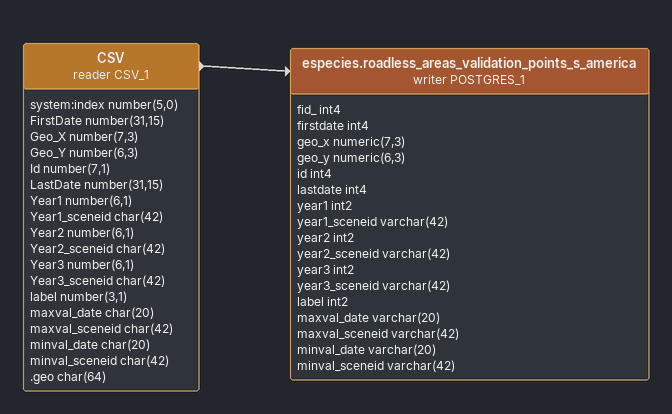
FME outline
CSV (reader CSV_1)
    attributes: system:index number(5,0), FirstDate number(31,15), Geo_X number(7,3), Geo_Y number(6,3), Id number(7,1), LastDate number(31,15), Year1 number(6,1), Year1_sceneid char(42), Year2 number(6,1), Year2_sceneid char(42), Year3 number(6,1), Year3_sceneid char(42), label number(3,1), maxval_date char(20), maxval_sceneid char(42), minval_date char(20), minval_sceneid char(42), .geo char(64)
    -> especies.roadless_areas_validation_points_s_america (writer POSTGRES_1)
especies.roadless_areas_validation_points_s_america (writer POSTGRES_1)
    attributes: fid_ int4, firstdate int4, geo_x numeric(7,3), geo_y numeric(6,3), id int4, lastdate int4, year1 int2, year1_sceneid varchar(42), year2 int2, year2_sceneid varchar(42), year3 int2, year3_sceneid varchar(42), label int2, maxval_date varchar(20), maxval_sceneid varchar(42), minval_date varchar(20), minval_sceneid varchar(42)
